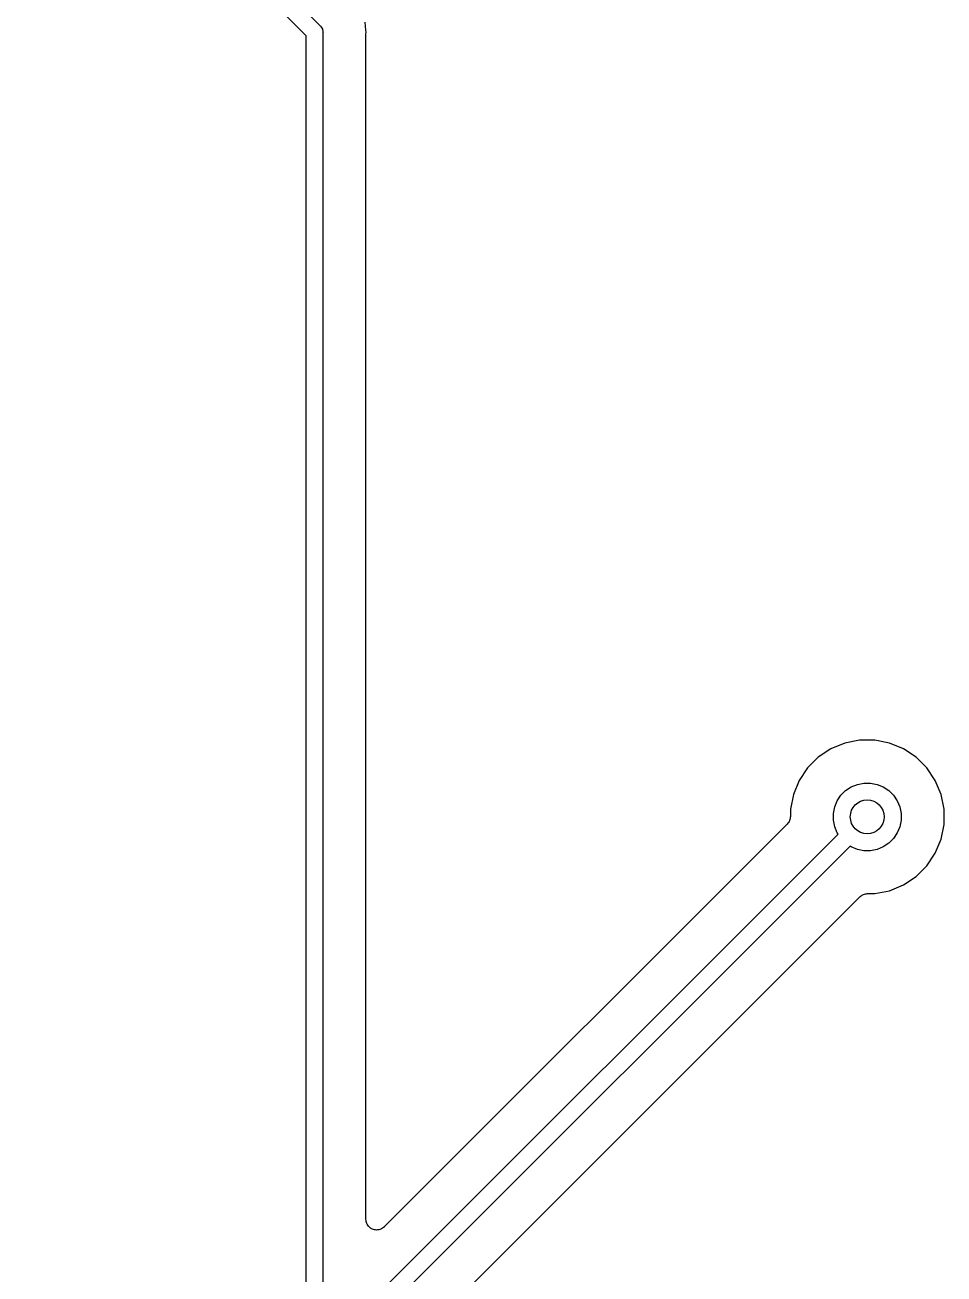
# Model space of a CAD drawing. Extents: x 2.15 to 10.02, y -5.18 to -1.32.
# Drawn here: x 9.028 to 9.455, y -3.985 to -3.403 of the extents above; entities that cross this region are included whole.
import ezdxf

# ---------------------------------------------------------------- set-up
doc = ezdxf.new("R2010")
doc.units = 0
doc.header["$MEASUREMENT"] = 0
doc.layers.add('BLACK', color=7, linetype='CONTINUOUS')

msp = doc.modelspace()

# ---------------------------------------------------------------- linework, layer by layer
at = {"layer": 'BLACK', "linetype": 'CONTINUOUS'}
for p, q in [((9.08879, -3.32747), (9.16505, -3.40373)), ((9.15846, -3.40828), (9.08424, -3.33406)), ((9.18636, -3.40572), (9.18599, -3.40196)), ((9.15846, -4.00543), (9.15846, -3.40828)), ((9.16505, -3.40373), (9.1652, -3.40386)), ((9.1652, -3.40386), (9.16569, -3.40446)), ((9.16569, -3.40446), (9.16606, -3.40514)), ((9.16606, -3.40514), (9.16617, -3.4055)), ((9.16617, -3.4055), (9.16628, -3.40588)), ((9.16628, -3.40588), (9.16628, -3.40588)), ((9.16628, -3.40588), (9.16634, -3.40646)), ((9.16634, -3.40646), (9.16634, -3.40646)), ((9.16634, -3.40646), (9.16636, -3.40665)), ((9.16636, -3.40665), (9.16634, -3.40685)), ((9.16634, -3.40685), (9.16634, -4.00687)), ((9.18634, -3.408), (9.18636, -3.4078)), ((9.18634, -3.40807), (9.18634, -3.408)), ((9.18634, -3.95947), (9.18634, -3.40807)), ((9.18645, -3.40665), (9.18636, -3.40572)), ((9.18636, -3.40572), (9.18636, -3.40572)), ((9.18636, -3.40758), (9.18645, -3.40665)), ((9.18636, -3.4078), (9.18636, -3.40758)), ((9.40926, -3.73767), (9.40275, -3.74037)), ((9.41616, -3.7363), (9.40926, -3.73767)), ((9.42321, -3.7363), (9.41616, -3.7363)), ((9.43011, -3.73767), (9.42321, -3.7363)), ((9.43662, -3.74037), (9.43011, -3.73767)), ((9.3969, -3.74428), (9.39192, -3.74926)), ((9.40275, -3.74037), (9.3969, -3.74428)), ((9.44247, -3.74428), (9.43662, -3.74037)), ((9.44745, -3.74926), (9.44247, -3.74428)), ((9.39192, -3.74926), (9.38801, -3.75511)), ((9.45136, -3.75511), (9.44745, -3.74926)), ((9.38801, -3.75511), (9.38531, -3.76162)), ((9.41223, -3.75809), (9.41509, -3.7569)), ((9.41509, -3.7569), (9.41813, -3.7563)), ((9.41813, -3.7563), (9.42124, -3.7563)), ((9.42124, -3.7563), (9.42428, -3.7569)), ((9.42428, -3.7569), (9.42714, -3.75809)), ((9.45406, -3.76162), (9.45136, -3.75511)), ((9.38531, -3.76162), (9.38394, -3.76853)), ((9.40573, -3.76459), (9.40745, -3.76201)), ((9.40745, -3.76201), (9.40965, -3.75981)), ((9.40965, -3.75981), (9.41223, -3.75809)), ((9.42714, -3.75809), (9.42972, -3.75981)), ((9.42972, -3.75981), (9.43192, -3.76201)), ((9.43192, -3.76201), (9.43364, -3.76459)), ((9.45543, -3.76853), (9.45406, -3.76162)), ((9.38394, -3.76853), (9.38394, -3.77187)), ((9.40394, -3.7705), (9.40454, -3.76745)), ((9.40454, -3.76745), (9.40573, -3.76459)), ((9.43364, -3.76459), (9.43483, -3.76745)), ((9.43483, -3.76745), (9.43543, -3.7705)), ((9.45543, -3.77557), (9.45543, -3.76853)), ((9.38277, -3.77505), (9.38247, -3.77541)), ((9.38306, -3.7747), (9.38277, -3.77505)), ((9.38308, -3.77467), (9.38306, -3.7747)), ((9.38309, -3.77465), (9.38308, -3.77467)), ((9.38331, -3.77425), (9.38309, -3.77465)), ((9.38353, -3.77384), (9.38331, -3.77425)), ((9.38354, -3.77382), (9.38353, -3.77384)), ((9.38355, -3.77379), (9.38354, -3.77382)), ((9.38369, -3.77335), (9.38355, -3.77379)), ((9.38383, -3.77291), (9.38369, -3.77335)), ((9.38384, -3.77286), (9.38383, -3.77289)), ((9.38383, -3.77289), (9.38383, -3.77291)), ((9.38388, -3.7724), (9.38384, -3.77286)), ((9.38394, -3.77194), (9.38388, -3.7724)), ((9.38394, -3.77187), (9.38394, -3.77189)), ((9.38394, -3.77189), (9.38394, -3.77189)), ((9.38394, -3.77189), (9.38394, -3.77189)), ((9.38394, -3.77189), (9.38394, -3.77194)), ((9.40394, -3.7736), (9.40394, -3.7705)), ((9.40454, -3.77664), (9.40394, -3.7736)), ((9.43543, -3.7736), (9.43483, -3.77664)), ((9.43543, -3.7705), (9.43543, -3.7736)), ((8.4716, -4.71457), (9.4061, -3.78006)), ((9.38247, -3.77541), (9.19487, -3.96301)), ((9.40573, -3.77951), (9.40454, -3.77664)), ((9.4061, -3.78006), (9.40573, -3.77951)), ((9.43364, -3.77951), (9.43192, -3.78209)), ((9.43483, -3.77664), (9.43364, -3.77951)), ((9.45406, -3.78247), (9.45543, -3.77557)), ((9.41167, -3.78563), (8.47615, -4.72115)), ((9.41223, -3.786), (9.41167, -3.78563)), ((9.41509, -3.78719), (9.41223, -3.786)), ((9.42714, -3.786), (9.42428, -3.78719)), ((9.42972, -3.78428), (9.42714, -3.786)), ((9.43192, -3.78209), (9.42972, -3.78428)), ((9.45136, -3.78898), (9.45406, -3.78247)), ((9.41813, -3.7878), (9.41509, -3.78719)), ((9.42124, -3.7878), (9.41813, -3.7878)), ((9.42428, -3.78719), (9.42124, -3.7878)), ((9.44745, -3.79484), (9.45136, -3.78898)), ((9.44247, -3.79981), (9.44745, -3.79484)), ((9.43011, -3.80642), (9.43662, -3.80373)), ((9.43662, -3.80373), (9.44247, -3.79981)), ((8.49116, -4.73442), (9.41632, -3.80926)), ((9.41632, -3.80926), (9.41634, -3.80925)), ((9.41634, -3.80925), (9.41637, -3.80921)), ((9.41634, -3.80925), (9.41634, -3.80925)), ((9.41634, -3.80925), (9.41634, -3.80925)), ((9.41637, -3.80921), (9.41674, -3.80892)), ((9.41674, -3.80892), (9.41709, -3.80863)), ((9.41709, -3.80863), (9.41712, -3.80862)), ((9.41712, -3.80862), (9.41714, -3.8086)), ((9.41714, -3.8086), (9.41755, -3.80839)), ((9.41755, -3.80839), (9.41795, -3.80817)), ((9.41795, -3.80817), (9.41798, -3.80816)), ((9.41798, -3.80816), (9.418, -3.80815)), ((9.418, -3.80815), (9.41845, -3.80802)), ((9.41845, -3.80802), (9.41889, -3.80789)), ((9.41889, -3.80789), (9.41892, -3.80789)), ((9.41892, -3.80789), (9.41894, -3.80788)), ((9.41894, -3.80788), (9.4194, -3.80784)), ((9.4194, -3.80784), (9.41986, -3.8078)), ((9.41986, -3.8078), (9.42321, -3.8078)), ((9.42321, -3.8078), (9.43011, -3.80642)), ((9.18639, -3.95995), (9.18634, -3.95947)), ((9.18643, -3.96042), (9.18639, -3.95995)), ((9.18643, -3.96043), (9.18643, -3.96042)), ((9.18643, -3.96044), (9.18643, -3.96043)), ((9.18657, -3.9609), (9.18643, -3.96044)), ((9.18671, -3.96136), (9.18657, -3.9609)), ((9.18671, -3.96137), (9.18671, -3.96136)), ((9.18672, -3.96138), (9.18671, -3.96137)), ((9.18694, -3.9618), (9.18672, -3.96138)), ((9.18716, -3.96222), (9.18694, -3.9618)), ((9.18717, -3.96223), (9.18716, -3.96222)), ((9.18717, -3.96224), (9.18717, -3.96223)), ((9.18748, -3.96261), (9.18717, -3.96224)), ((9.18778, -3.96298), (9.18748, -3.96261)), ((9.18779, -3.96299), (9.18778, -3.96298)), ((9.18816, -3.9633), (9.18779, -3.96299)), ((9.18779, -3.96299), (9.18779, -3.96299)), ((9.18853, -3.96361), (9.18816, -3.9633)), ((9.18854, -3.96361), (9.18853, -3.96361)), ((9.18854, -3.96362), (9.18854, -3.96361)), ((9.18896, -3.96384), (9.18854, -3.96362)), ((9.18938, -3.96407), (9.18896, -3.96384)), ((9.18939, -3.96408), (9.18938, -3.96407)), ((9.1894, -3.96408), (9.18939, -3.96408)), ((9.18986, -3.96422), (9.1894, -3.96408)), ((9.19032, -3.96436), (9.18986, -3.96422)), ((9.19032, -3.96437), (9.19032, -3.96436)), ((9.19033, -3.96437), (9.19032, -3.96437)), ((9.19081, -3.96442), (9.19033, -3.96437)), ((9.19129, -3.96447), (9.19081, -3.96442)), ((9.1913, -3.96447), (9.19129, -3.96447)), ((9.19129, -3.96447), (9.19129, -3.96447)), ((9.19178, -3.96443), (9.1913, -3.96447)), ((9.19226, -3.96439), (9.19178, -3.96443)), ((9.19227, -3.96438), (9.19226, -3.96439)), ((9.19228, -3.96438), (9.19227, -3.96438)), ((9.19273, -3.96425), (9.19228, -3.96438)), ((9.1932, -3.96411), (9.19273, -3.96425)), ((9.19321, -3.96411), (9.1932, -3.96411)), ((9.1932, -3.96411), (9.1932, -3.96411)), ((9.19364, -3.96388), (9.19321, -3.96411)), ((9.19406, -3.96366), (9.19364, -3.96388)), ((9.19407, -3.96366), (9.19406, -3.96366)), ((9.19408, -3.96365), (9.19407, -3.96366)), ((9.19445, -3.96335), (9.19408, -3.96365)), ((9.19482, -3.96306), (9.19445, -3.96335)), ((9.19484, -3.96304), (9.19482, -3.96306)), ((9.19487, -3.96301), (9.19484, -3.96304)), ((9.19484, -3.96304), (9.19484, -3.96304)), ((9.19484, -3.96304), (9.19484, -3.96304))]:
    msp.add_line(p, q, dxfattribs=at)
at = {"layer": 'BLACK'}
msp.add_circle((9.41969, -3.77205), 0.00787, dxfattribs=at)

doc.saveas('drawing.dxf')
